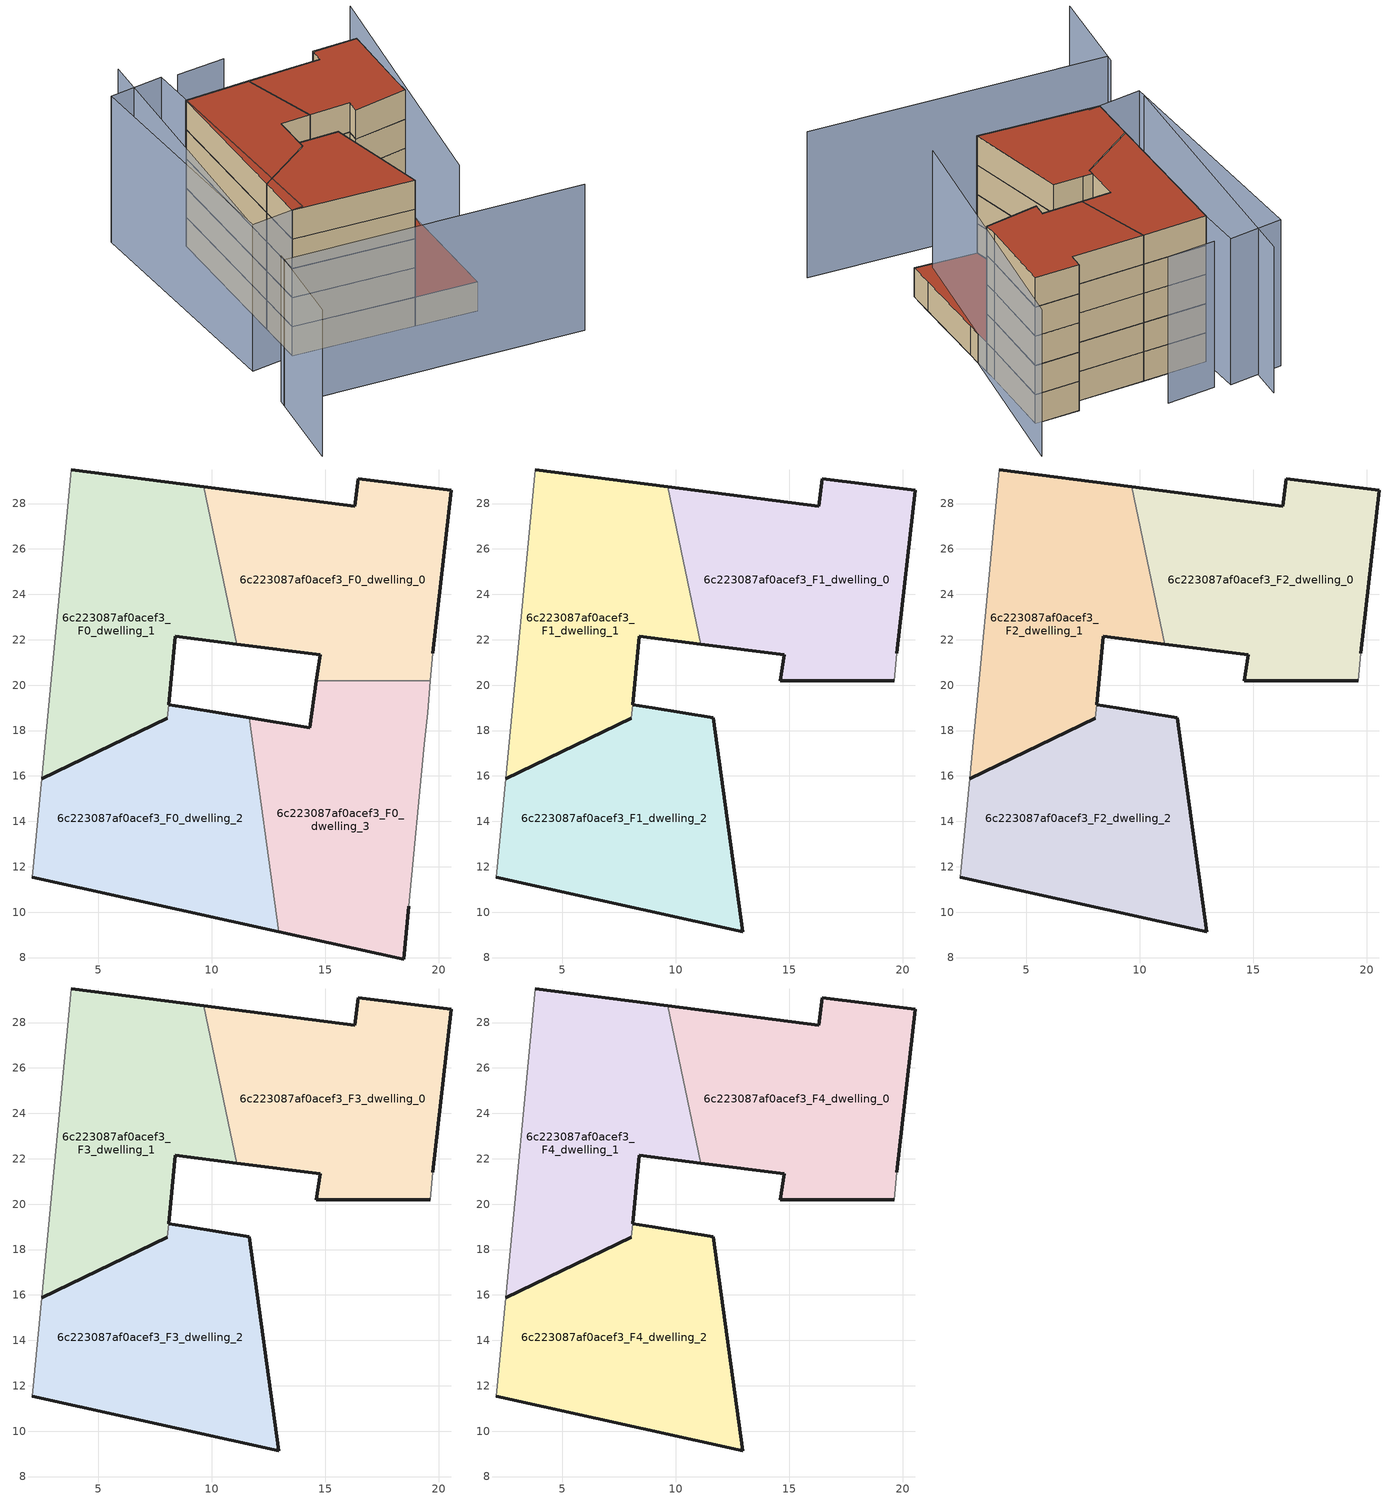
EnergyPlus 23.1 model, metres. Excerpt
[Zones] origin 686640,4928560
6c223087af0acef3_F0_dwelling_0
 floor ground (EU_floor_Construction): 19.64,20.19 19.75,21.41 20.55,28.58 16.47,29.1 16.31,27.89 9.66,28.73 11.1,21.8 14.79,21.34 14.62,20.19 z0
 wall outside (EU_wall_Construction): 14.62,20.19 14.79,21.34 11.1,21.8 / 9.66,28.73 16.31,27.89 16.47,29.1 20.55,28.58 19.75,21.41 z0:3
 wall adiabatic (EU_wall_Construction): 19.75,21.41 19.64,20.19 z0:3
 wall to 6c223087af0acef3_F0_dwelling_3 (EU_wall_Construction): 19.64,20.19 14.62,20.19 z0:3
 wall to 6c223087af0acef3_F0_dwelling_1 (EU_wall_Construction): 11.1,21.8 9.66,28.73 z0:3
6c223087af0acef3_F0_dwelling_1
 floor ground (EU_floor_Construction): 8.06,18.55 8.11,19.14 8.39,22.15 11.1,21.8 9.66,28.73 3.83,29.48 2.53,15.87 8.05,18.55 z0
 wall outside (EU_wall_Construction): 3.83,29.48 9.66,28.73 / 11.1,21.8 8.39,22.15 8.11,19.14 / 8.06,18.55 8.05,18.55 2.53,15.87 z0:3
 wall adiabatic (EU_wall_Construction): 2.53,15.87 3.83,29.48 z0:3
 wall to 6c223087af0acef3_F0_dwelling_2 (EU_wall_Construction): 8.11,19.14 8.05,18.55 z0:3
6c223087af0acef3_F0_dwelling_2
 floor ground (EU_floor_Construction): 12.95,9.15 11.66,18.56 8.98,19 8.11,19.14 8.06,18.55 2.53,15.87 2.11,11.53 z0
 wall outside (EU_wall_Construction): 8.11,19.14 8.98,19 11.66,18.56 / 12.95,9.15 2.11,11.53 / 2.53,15.87 8.06,18.55 z0:3
 wall adiabatic (EU_wall_Construction): 2.11,11.53 2.53,15.87 z0:3
 wall to 6c223087af0acef3_F0_dwelling_3 (EU_wall_Construction): 11.66,18.56 12.95,9.15 z0:3
6c223087af0acef3_F0_dwelling_3
 floor ground (EU_floor_Construction): 18.47,7.94 18.69,10.26 19.37,17.39 19.52,18.77 19.64,20.19 14.62,20.19 14.32,18.13 11.66,18.56 12.95,9.15 z0
 wall outside (EU_wall_Construction): 18.69,10.26 18.47,7.94 12.95,9.15 / 11.66,18.56 14.32,18.13 14.62,20.19 z0:3
 wall adiabatic (EU_wall_Construction): 19.64,20.19 19.52,18.77 19.37,17.39 18.69,10.26 z0:3
 roof outside (EU_roof_Construction): 19.64,20.19 19.52,18.77 19.37,17.39 18.69,10.26 18.47,7.94 12.95,9.15 11.66,18.56 14.32,18.13 14.62,20.19 z3
6c223087af0acef3_F1_dwelling_0
 floor to 6c223087af0acef3_F0_dwelling_0 (EU_floor_Construction): 19.64,20.19 19.75,21.41 20.55,28.58 16.47,29.1 16.31,27.89 9.66,28.73 11.1,21.8 14.79,21.34 14.62,20.19 z3
 wall outside (EU_wall_Construction): 19.64,20.19 14.62,20.19 14.79,21.34 11.1,21.8 / 9.66,28.73 16.31,27.89 16.47,29.1 20.55,28.58 19.75,21.41 z3:6
 wall adiabatic (EU_wall_Construction): 19.75,21.41 19.64,20.19 z3:6
 wall to 6c223087af0acef3_F1_dwelling_1 (EU_wall_Construction): 11.1,21.8 9.66,28.73 z3:6
6c223087af0acef3_F1_dwelling_1
 floor to 6c223087af0acef3_F0_dwelling_1 (EU_floor_Construction): 8.11,19.14 8.39,22.15 11.1,21.8 9.66,28.73 3.83,29.48 2.53,15.87 8.05,18.55 z3
 wall outside (EU_wall_Construction): 3.83,29.48 9.66,28.73 / 11.1,21.8 8.39,22.15 8.11,19.14 / 8.06,18.55 8.05,18.55 2.53,15.87 z3:6
 wall adiabatic (EU_wall_Construction): 2.53,15.87 3.83,29.48 z3:6
 wall to 6c223087af0acef3_F1_dwelling_2 (EU_wall_Construction): 8.11,19.14 8.05,18.55 z3:6
6c223087af0acef3_F1_dwelling_2
 floor to 6c223087af0acef3_F0_dwelling_2 (EU_floor_Construction): 12.95,9.15 11.66,18.56 8.98,19 8.11,19.14 8.05,18.55 2.53,15.87 2.11,11.53 z3
 wall outside (EU_wall_Construction): 8.11,19.14 8.98,19 11.66,18.56 12.95,9.15 2.11,11.53 / 2.53,15.87 8.06,18.55 z3:6
 wall adiabatic (EU_wall_Construction): 2.11,11.53 2.53,15.87 z3:6
6c223087af0acef3_F2_dwelling_0
 floor to 6c223087af0acef3_F1_dwelling_0 (EU_floor_Construction): 19.64,20.19 19.75,21.41 20.55,28.58 16.47,29.1 16.31,27.89 9.66,28.73 11.1,21.8 14.79,21.34 14.62,20.19 z6
 wall outside (EU_wall_Construction): 19.64,20.19 14.62,20.19 14.79,21.34 11.1,21.8 / 9.66,28.73 16.31,27.89 16.47,29.1 20.55,28.58 19.75,21.41 z6:9
 wall adiabatic (EU_wall_Construction): 19.75,21.41 19.64,20.19 z6:9
 wall to 6c223087af0acef3_F2_dwelling_1 (EU_wall_Construction): 11.1,21.8 9.66,28.73 z6:9
6c223087af0acef3_F2_dwelling_1
 floor to 6c223087af0acef3_F1_dwelling_1 (EU_floor_Construction): 8.11,19.14 8.39,22.15 11.1,21.8 9.66,28.73 3.83,29.48 2.53,15.87 8.05,18.55 z6
 wall outside (EU_wall_Construction): 3.83,29.48 9.66,28.73 / 11.1,21.8 8.39,22.15 8.11,19.14 / 8.06,18.55 8.05,18.55 2.53,15.87 z6:9
 wall adiabatic (EU_wall_Construction): 2.53,15.87 3.83,29.48 z6:9
 wall to 6c223087af0acef3_F2_dwelling_2 (EU_wall_Construction): 8.11,19.14 8.05,18.55 z6:9
6c223087af0acef3_F2_dwelling_2
 floor to 6c223087af0acef3_F1_dwelling_2 (EU_floor_Construction): 12.95,9.15 11.66,18.56 8.98,19 8.11,19.14 8.05,18.55 2.53,15.87 2.11,11.53 z6
 wall outside (EU_wall_Construction): 8.11,19.14 8.98,19 11.66,18.56 12.95,9.15 2.11,11.53 / 2.53,15.87 8.06,18.55 z6:9
 wall adiabatic (EU_wall_Construction): 2.11,11.53 2.53,15.87 z6:9
6c223087af0acef3_F3_dwelling_0
 floor to 6c223087af0acef3_F2_dwelling_0 (EU_floor_Construction): 19.64,20.19 19.75,21.41 20.55,28.58 16.47,29.1 16.31,27.89 9.66,28.73 11.1,21.8 14.79,21.34 14.62,20.19 z9
 wall outside (EU_wall_Construction): 19.64,20.19 14.62,20.19 14.79,21.34 11.1,21.8 / 9.66,28.73 16.31,27.89 16.47,29.1 20.55,28.58 19.75,21.41 z9:12
 wall adiabatic (EU_wall_Construction): 19.75,21.41 19.64,20.19 z9:12
 wall to 6c223087af0acef3_F3_dwelling_1 (EU_wall_Construction): 11.1,21.8 9.66,28.73 z9:12
6c223087af0acef3_F3_dwelling_1
 floor to 6c223087af0acef3_F2_dwelling_1 (EU_floor_Construction): 8.11,19.14 8.39,22.15 11.1,21.8 9.66,28.73 3.83,29.48 2.53,15.87 8.05,18.55 z9
 wall outside (EU_wall_Construction): 3.83,29.48 9.66,28.73 / 11.1,21.8 8.39,22.15 8.11,19.14 / 8.06,18.55 8.05,18.55 2.53,15.87 z9:12
 wall adiabatic (EU_wall_Construction): 2.53,15.87 3.83,29.48 z9:12
 wall to 6c223087af0acef3_F3_dwelling_2 (EU_wall_Construction): 8.11,19.14 8.05,18.55 z9:12
6c223087af0acef3_F3_dwelling_2
 floor to 6c223087af0acef3_F2_dwelling_2 (EU_floor_Construction): 12.95,9.15 11.66,18.56 8.98,19 8.11,19.14 8.05,18.55 2.53,15.87 2.11,11.53 z9
 wall outside (EU_wall_Construction): 8.11,19.14 8.98,19 11.66,18.56 12.95,9.15 2.11,11.53 / 2.53,15.87 8.06,18.55 z9:12
 wall adiabatic (EU_wall_Construction): 2.11,11.53 2.53,15.87 z9:12
6c223087af0acef3_F4_dwelling_0
 floor to 6c223087af0acef3_F3_dwelling_0 (EU_floor_Construction): 19.64,20.19 19.75,21.41 20.55,28.58 16.47,29.1 16.31,27.89 9.66,28.73 11.1,21.8 14.79,21.34 14.62,20.19 z12
 wall outside (EU_wall_Construction): 19.64,20.19 14.62,20.19 14.79,21.34 11.1,21.8 / 9.66,28.73 16.31,27.89 16.47,29.1 20.55,28.58 19.75,21.41 z12:15
 wall adiabatic (EU_wall_Construction): 19.75,21.41 19.64,20.19 z12:15
 wall to 6c223087af0acef3_F4_dwelling_1 (EU_wall_Construction): 11.1,21.8 9.66,28.73 z12:15
 roof outside (EU_roof_Construction): 20.55,28.58 19.75,21.41 19.64,20.19 14.62,20.19 14.79,21.34 11.1,21.8 9.66,28.73 16.31,27.89 16.47,29.1 z15
6c223087af0acef3_F4_dwelling_1
 floor to 6c223087af0acef3_F3_dwelling_1 (EU_floor_Construction): 8.11,19.14 8.39,22.15 11.1,21.8 9.66,28.73 3.83,29.48 2.53,15.87 8.05,18.55 z12
 wall outside (EU_wall_Construction): 3.83,29.48 9.66,28.73 / 11.1,21.8 8.39,22.15 8.11,19.14 / 8.06,18.55 8.05,18.55 2.53,15.87 z12:15
 wall adiabatic (EU_wall_Construction): 2.53,15.87 3.83,29.48 z12:15
 wall to 6c223087af0acef3_F4_dwelling_2 (EU_wall_Construction): 8.11,19.14 8.05,18.55 z12:15
 roof outside (EU_roof_Construction): 9.66,28.73 11.1,21.8 8.39,22.15 8.11,19.14 8.06,18.55 8.05,18.55 2.53,15.87 3.83,29.48 z15
6c223087af0acef3_F4_dwelling_2
 floor to 6c223087af0acef3_F3_dwelling_2 (EU_floor_Construction): 12.95,9.15 11.66,18.56 8.98,19 8.11,19.14 8.05,18.55 2.53,15.87 2.11,11.53 z12
 wall outside (EU_wall_Construction): 8.11,19.14 8.98,19 11.66,18.56 12.95,9.15 2.11,11.53 / 2.53,15.87 8.06,18.55 z12:15
 wall adiabatic (EU_wall_Construction): 2.11,11.53 2.53,15.87 z12:15
 roof outside (EU_roof_Construction): 11.66,18.56 12.95,9.15 2.11,11.53 2.53,15.87 8.06,18.55 8.11,19.14 8.98,19 z15
shading: -2.5,6.09 24.19,0.6 / -2.38,6.72 -4,-1.57 / 1.72,36.33 -1.78,12.39 / 9.76,32.48 5.35,32.86 / 17.19,8.8 22.75,32.62 / -1.81,11.68 -0.94,33.51 / -0.94,33.51 3.98,33.31 / 3.98,33.31 3.11,11.49 / 3.11,11.49 -1.81,11.68 z0:15
[Building]
EU S2 Campaign: North Axis=0; Terrain=City; Solar Distribution=FullExterior
[Site:Location]
Bologna: Latitude=44.5; Longitude=11.25; Time Zone=1; Elevation=37
[SizingPeriod:WeatherFileDays]
AnnualSizingPeriod: Begin Month=1; Begin Day of Month=1; End Month=12; End Day of Month=31; Day of Week for Start Day=Monday; Use Weather File Daylight Saving Period=No; Use Weather File Rain and Snow Indicators=No
[MATERIAL]
EU_InternalMass_Material: Roughness=MediumRough; Thickness=0.1; Conductivity=1; Density=1800; Specific Heat=900; Thermal Absorptance=0.9; Solar Absorptance=0.7; Visible Absorptance=0.7
[MATERIAL:NOMASS] Roughness=MediumRough; Thermal Absorptance=0.9; Solar Absorptance=0.7; Visible Absorptance=0.7
Name | Thermal Resistance
EU_wall_NoMass | 0.905828
EU_roof_NoMass | 0.37593
EU_floor_NoMass | 0.67114
[CONSTRUCTION]
EU_wall_Construction: EU_wall_NoMass
EU_roof_Construction: EU_roof_NoMass
EU_floor_Construction: EU_floor_NoMass
EU_InternalMass_Construction: EU_InternalMass_Material
[ZONE] Type=1; Multiplier=1; Ceiling Height=autocalculate; Floor Area=autocalculate; Part of Total Floor Area=Yes
Name | Volume
6c223087af0acef3_F0_dwelling_0 | 223.14
6c223087af0acef3_F1_dwelling_0; 6c223087af0acef3_F2_dwelling_0; 6c223087af0acef3_F3_dwelling_0; 6c223087af0acef3_F4_dwelling_0 | 223.139
6c223087af0acef3_F0_dwelling_1; 6c223087af0acef3_F1_dwelling_1; 6c223087af0acef3_F2_dwelling_1; 6c223087af0acef3_F3_dwelling_1; 6c223087af0acef3_F4_dwelling_1 | 222.376
6c223087af0acef3_F0_dwelling_2 | 223.918
6c223087af0acef3_F1_dwelling_2; 6c223087af0acef3_F2_dwelling_2; 6c223087af0acef3_F3_dwelling_2; 6c223087af0acef3_F4_dwelling_2 | 223.917
6c223087af0acef3_F0_dwelling_3 | 223.159
[INTERNALMASS] Construction=EU_InternalMass_Construction
Name | Zone or ZoneList | Surface Area
6c223087af0acef3_F0_dwelling_0_EU_InternalMass | 6c223087af0acef3_F0_dwelling_0 | 74.3798
6c223087af0acef3_F0_dwelling_1_EU_InternalMass | 6c223087af0acef3_F0_dwelling_1 | 74.1253
6c223087af0acef3_F0_dwelling_2_EU_InternalMass | 6c223087af0acef3_F0_dwelling_2 | 74.6386
6c223087af0acef3_F0_dwelling_3_EU_InternalMass | 6c223087af0acef3_F0_dwelling_3 | 74.3866
6c223087af0acef3_F1_dwelling_0_EU_InternalMass | 6c223087af0acef3_F1_dwelling_0 | 97.3053
6c223087af0acef3_F1_dwelling_1_EU_InternalMass | 6c223087af0acef3_F1_dwelling_1 | 101.049
6c223087af0acef3_F1_dwelling_2_EU_InternalMass | 6c223087af0acef3_F1_dwelling_2 | 99.1751
6c223087af0acef3_F2_dwelling_0_EU_InternalMass | 6c223087af0acef3_F2_dwelling_0 | 97.3053
6c223087af0acef3_F2_dwelling_1_EU_InternalMass | 6c223087af0acef3_F2_dwelling_1 | 101.049
6c223087af0acef3_F2_dwelling_2_EU_InternalMass | 6c223087af0acef3_F2_dwelling_2 | 99.1751
6c223087af0acef3_F3_dwelling_0_EU_InternalMass | 6c223087af0acef3_F3_dwelling_0 | 97.3053
6c223087af0acef3_F3_dwelling_1_EU_InternalMass | 6c223087af0acef3_F3_dwelling_1 | 101.049
6c223087af0acef3_F3_dwelling_2_EU_InternalMass | 6c223087af0acef3_F3_dwelling_2 | 99.1751
6c223087af0acef3_F4_dwelling_0_EU_InternalMass | 6c223087af0acef3_F4_dwelling_0 | 97.3053
6c223087af0acef3_F4_dwelling_1_EU_InternalMass | 6c223087af0acef3_F4_dwelling_1 | 101.049
6c223087af0acef3_F4_dwelling_2_EU_InternalMass | 6c223087af0acef3_F4_dwelling_2 | 99.1751
[OTHEREQUIPMENT] Fuel Type=Electricity; Design Level Calculation Method=Watts/Area; Power per Zone Floor Area=1; Fraction Latent=0; Fraction Radiant=0; Fraction Lost=0; Carbon Dioxide Generation Rate=0; EndUse Subcategory=EU_Step8_InternalGains
Name | Zone or ZoneList or Space or SpaceList | Schedule
EU_Step8_InternalGain_6c223087af0acef3_F0_dwelling_0_f000 | 6c223087af0acef3_F0_dwelling_0 | EU_Step8_GainSchedule_6c223087af0acef3_F0_dwelling_0_f000
EU_Step8_InternalGain_6c223087af0acef3_F0_dwelling_1_f000 | 6c223087af0acef3_F0_dwelling_1 | EU_Step8_GainSchedule_6c223087af0acef3_F0_dwelling_1_f000
EU_Step8_InternalGain_6c223087af0acef3_F0_dwelling_2_f000 | 6c223087af0acef3_F0_dwelling_2 | EU_Step8_GainSchedule_6c223087af0acef3_F0_dwelling_2_f000
EU_Step8_InternalGain_6c223087af0acef3_F0_dwelling_3_f000 | 6c223087af0acef3_F0_dwelling_3 | EU_Step8_GainSchedule_6c223087af0acef3_F0_dwelling_3_f000
EU_Step8_InternalGain_6c223087af0acef3_F1_dwelling_0_f000 | 6c223087af0acef3_F1_dwelling_0 | EU_Step8_GainSchedule_6c223087af0acef3_F1_dwelling_0_f000
EU_Step8_InternalGain_6c223087af0acef3_F1_dwelling_1_f000 | 6c223087af0acef3_F1_dwelling_1 | EU_Step8_GainSchedule_6c223087af0acef3_F1_dwelling_1_f000
EU_Step8_InternalGain_6c223087af0acef3_F1_dwelling_2_f000 | 6c223087af0acef3_F1_dwelling_2 | EU_Step8_GainSchedule_6c223087af0acef3_F1_dwelling_2_f000
EU_Step8_InternalGain_6c223087af0acef3_F2_dwelling_0_f000 | 6c223087af0acef3_F2_dwelling_0 | EU_Step8_GainSchedule_6c223087af0acef3_F2_dwelling_0_f000
EU_Step8_InternalGain_6c223087af0acef3_F2_dwelling_1_f000 | 6c223087af0acef3_F2_dwelling_1 | EU_Step8_GainSchedule_6c223087af0acef3_F2_dwelling_1_f000
EU_Step8_InternalGain_6c223087af0acef3_F2_dwelling_2_f000 | 6c223087af0acef3_F2_dwelling_2 | EU_Step8_GainSchedule_6c223087af0acef3_F2_dwelling_2_f000
EU_Step8_InternalGain_6c223087af0acef3_F3_dwelling_0_f000 | 6c223087af0acef3_F3_dwelling_0 | EU_Step8_GainSchedule_6c223087af0acef3_F3_dwelling_0_f000
EU_Step8_InternalGain_6c223087af0acef3_F3_dwelling_1_f000 | 6c223087af0acef3_F3_dwelling_1 | EU_Step8_GainSchedule_6c223087af0acef3_F3_dwelling_1_f000
EU_Step8_InternalGain_6c223087af0acef3_F3_dwelling_2_f000 | 6c223087af0acef3_F3_dwelling_2 | EU_Step8_GainSchedule_6c223087af0acef3_F3_dwelling_2_f000
EU_Step8_InternalGain_6c223087af0acef3_F4_dwelling_0_f000 | 6c223087af0acef3_F4_dwelling_0 | EU_Step8_GainSchedule_6c223087af0acef3_F4_dwelling_0_f000
EU_Step8_InternalGain_6c223087af0acef3_F4_dwelling_1_f000 | 6c223087af0acef3_F4_dwelling_1 | EU_Step8_GainSchedule_6c223087af0acef3_F4_dwelling_1_f000
EU_Step8_InternalGain_6c223087af0acef3_F4_dwelling_2_f000 | 6c223087af0acef3_F4_dwelling_2 | EU_Step8_GainSchedule_6c223087af0acef3_F4_dwelling_2_f000
[ZONEVENTILATION:DESIGNFLOWRATE] Schedule=EU_AlwaysOn; Design Flow Rate Calculation Method=AirChanges/Hour; Air Changes per Hour=0.73129; Ventilation Type=Natural; Fan Pressure Rise=0; Fan Total Efficiency=1; Constant Term Coefficient=1; Temperature Term Coefficient=0; Velocity Term Coefficient=0; Velocity Squared Term Coefficient=0; Minimum Indoor Temperature=-100; Maximum Indoor Temperature=100; Delta Temperature=-100; Minimum Outdoor Temperature=-100; Maximum Outdoor Temperature=100; Maximum Wind Speed=40
Name | Zone or ZoneList or Space or SpaceList
EU_ConstantAir_6c223087af0acef3_F0_dwelling_0 | 6c223087af0acef3_F0_dwelling_0
EU_ConstantAir_6c223087af0acef3_F0_dwelling_1 | 6c223087af0acef3_F0_dwelling_1
EU_ConstantAir_6c223087af0acef3_F0_dwelling_2 | 6c223087af0acef3_F0_dwelling_2
EU_ConstantAir_6c223087af0acef3_F0_dwelling_3 | 6c223087af0acef3_F0_dwelling_3
EU_ConstantAir_6c223087af0acef3_F1_dwelling_0 | 6c223087af0acef3_F1_dwelling_0
EU_ConstantAir_6c223087af0acef3_F1_dwelling_1 | 6c223087af0acef3_F1_dwelling_1
EU_ConstantAir_6c223087af0acef3_F1_dwelling_2 | 6c223087af0acef3_F1_dwelling_2
EU_ConstantAir_6c223087af0acef3_F2_dwelling_0 | 6c223087af0acef3_F2_dwelling_0
EU_ConstantAir_6c223087af0acef3_F2_dwelling_1 | 6c223087af0acef3_F2_dwelling_1
EU_ConstantAir_6c223087af0acef3_F2_dwelling_2 | 6c223087af0acef3_F2_dwelling_2
EU_ConstantAir_6c223087af0acef3_F3_dwelling_0 | 6c223087af0acef3_F3_dwelling_0
EU_ConstantAir_6c223087af0acef3_F3_dwelling_1 | 6c223087af0acef3_F3_dwelling_1
EU_ConstantAir_6c223087af0acef3_F3_dwelling_2 | 6c223087af0acef3_F3_dwelling_2
EU_ConstantAir_6c223087af0acef3_F4_dwelling_0 | 6c223087af0acef3_F4_dwelling_0
EU_ConstantAir_6c223087af0acef3_F4_dwelling_1 | 6c223087af0acef3_F4_dwelling_1
EU_ConstantAir_6c223087af0acef3_F4_dwelling_2 | 6c223087af0acef3_F4_dwelling_2
[HVACTEMPLATE:THERMOSTAT] Constant Heating Setpoint=20; Constant Cooling Setpoint=50
EU_HeatOnly_6c223087af0acef3_F0_dwelling_0; EU_HeatOnly_6c223087af0acef3_F0_dwelling_1; EU_HeatOnly_6c223087af0acef3_F0_dwelling_2; EU_HeatOnly_6c223087af0acef3_F0_dwelling_3; EU_HeatOnly_6c223087af0acef3_F1_dwelling_0; EU_HeatOnly_6c223087af0acef3_F1_dwelling_1; EU_HeatOnly_6c223087af0acef3_F1_dwelling_2; EU_HeatOnly_6c223087af0acef3_F2_dwelling_0; EU_HeatOnly_6c223087af0acef3_F2_dwelling_1; EU_HeatOnly_6c223087af0acef3_F2_dwelling_2; EU_HeatOnly_6c223087af0acef3_F3_dwelling_0; EU_HeatOnly_6c223087af0acef3_F3_dwelling_1; EU_HeatOnly_6c223087af0acef3_F3_dwelling_2; EU_HeatOnly_6c223087af0acef3_F4_dwelling_0; EU_HeatOnly_6c223087af0acef3_F4_dwelling_1; EU_HeatOnly_6c223087af0acef3_F4_dwelling_2
[HVACTEMPLATE:ZONE:IDEALLOADSAIRSYSTEM] System Availability Schedule=EU_AlwaysOn; Maximum Heating Supply Air Temperature=50; Minimum Cooling Supply Air Temperature=13; Maximum Heating Supply Air Humidity Ratio=0.0156; Minimum Cooling Supply Air Humidity Ratio=0.0077; Heating Limit=NoLimit; Cooling Limit=NoLimit; Heating Availability Schedule=EU_AlwaysOn; Cooling Availability Schedule=EU_CoolingOff; Dehumidification Control Type=ConstantSensibleHeatRatio; Cooling Sensible Heat Ratio=0.7; Dehumidification Setpoint=60; Humidification Control Type=None; Humidification Setpoint=30; Outdoor Air Method=None; Outdoor Air Flow Rate per Person=0.00944; Outdoor Air Flow Rate per Zone Floor Area=0; Outdoor Air Flow Rate per Zone=0; Demand Controlled Ventilation Type=None; Outdoor Air Economizer Type=NoEconomizer; Heat Recovery Type=None; Sensible Heat Recovery Effectiveness=0.7; Latent Heat Recovery Effectiveness=0.65
Name | Template Thermostat
6c223087af0acef3_F0_dwelling_0 | EU_HeatOnly_6c223087af0acef3_F0_dwelling_0
6c223087af0acef3_F0_dwelling_1 | EU_HeatOnly_6c223087af0acef3_F0_dwelling_1
6c223087af0acef3_F0_dwelling_2 | EU_HeatOnly_6c223087af0acef3_F0_dwelling_2
6c223087af0acef3_F0_dwelling_3 | EU_HeatOnly_6c223087af0acef3_F0_dwelling_3
6c223087af0acef3_F1_dwelling_0 | EU_HeatOnly_6c223087af0acef3_F1_dwelling_0
6c223087af0acef3_F1_dwelling_1 | EU_HeatOnly_6c223087af0acef3_F1_dwelling_1
6c223087af0acef3_F1_dwelling_2 | EU_HeatOnly_6c223087af0acef3_F1_dwelling_2
6c223087af0acef3_F2_dwelling_0 | EU_HeatOnly_6c223087af0acef3_F2_dwelling_0
6c223087af0acef3_F2_dwelling_1 | EU_HeatOnly_6c223087af0acef3_F2_dwelling_1
6c223087af0acef3_F2_dwelling_2 | EU_HeatOnly_6c223087af0acef3_F2_dwelling_2
6c223087af0acef3_F3_dwelling_0 | EU_HeatOnly_6c223087af0acef3_F3_dwelling_0
6c223087af0acef3_F3_dwelling_1 | EU_HeatOnly_6c223087af0acef3_F3_dwelling_1
6c223087af0acef3_F3_dwelling_2 | EU_HeatOnly_6c223087af0acef3_F3_dwelling_2
6c223087af0acef3_F4_dwelling_0 | EU_HeatOnly_6c223087af0acef3_F4_dwelling_0
6c223087af0acef3_F4_dwelling_1 | EU_HeatOnly_6c223087af0acef3_F4_dwelling_1
6c223087af0acef3_F4_dwelling_2 | EU_HeatOnly_6c223087af0acef3_F4_dwelling_2
[SIZING:ZONE] Zone Cooling Design Supply Air Temperature Input Method=SupplyAirTemperature; Zone Cooling Design Supply Air Temperature=13; Zone Heating Design Supply Air Temperature Input Method=SupplyAirTemperature; Zone Heating Design Supply Air Temperature=50; Zone Cooling Design Supply Air Humidity Ratio=0.008; Zone Heating Design Supply Air Humidity Ratio=0.008; Cooling Design Air Flow Method=DesignDay; Cooling Design Air Flow Rate=0; Cooling Minimum Air Flow per Zone Floor Area=0.000762; Cooling Minimum Air Flow=0; Cooling Minimum Air Flow Fraction=0.2; Heating Design Air Flow Method=DesignDay; Heating Design Air Flow Rate=0; Heating Maximum Air Flow per Zone Floor Area=0.002032; Heating Maximum Air Flow=0.141576; Heating Maximum Air Flow Fraction=0.3; Account for Dedicated Outdoor Air System=No; Dedicated Outdoor Air System Control Strategy=NeutralSupplyAir; Dedicated Outdoor Air Low Setpoint Temperature for Design=autosize; Dedicated Outdoor Air High Setpoint Temperature for Design=autosize; Zone Load Sizing Method=Sensible Load Only No Latent Load; Zone Latent Cooling Design Supply Air Humidity Ratio Input Method=HumidityRatioDifference; Zone Cooling Design Supply Air Humidity Ratio Difference=0.005; Zone Latent Heating Design Supply Air Humidity Ratio Input Method=HumidityRatioDifference; Zone Humidification Design Supply Air Humidity Ratio Difference=0.005
6c223087af0acef3_F0_dwelling_0; 6c223087af0acef3_F0_dwelling_1; 6c223087af0acef3_F0_dwelling_2; 6c223087af0acef3_F0_dwelling_3; 6c223087af0acef3_F1_dwelling_0; 6c223087af0acef3_F1_dwelling_1; 6c223087af0acef3_F1_dwelling_2; 6c223087af0acef3_F2_dwelling_0; 6c223087af0acef3_F2_dwelling_1; 6c223087af0acef3_F2_dwelling_2; 6c223087af0acef3_F3_dwelling_0; 6c223087af0acef3_F3_dwelling_1; 6c223087af0acef3_F3_dwelling_2; 6c223087af0acef3_F4_dwelling_0; 6c223087af0acef3_F4_dwelling_1; 6c223087af0acef3_F4_dwelling_2
[SCHEDULE:CONSTANT]
Name | Hourly Value
EU_AlwaysOn | 1
EU_CoolingOff | 0
[SCHEDULE:FILE] Column Number=1; Rows to Skip at Top=0; Number of Hours of Data=8760; Column Separator=Comma; Interpolate to Timestep=No; Minutes per Item=60; Adjust Schedule for Daylight Savings=Yes
Name | File
EU_Step8_GainSchedule_6c223087af0acef3_F0_dwelling_0_f000 | ../../schedules/6c223087af0acef3/6c223087af0acef3_F0_dwelling_0_f000_gain.csv
EU_Step8_GainSchedule_6c223087af0acef3_F0_dwelling_1_f000 | ../../schedules/6c223087af0acef3/6c223087af0acef3_F0_dwelling_1_f000_gain.csv
EU_Step8_GainSchedule_6c223087af0acef3_F0_dwelling_2_f000 | ../../schedules/6c223087af0acef3/6c223087af0acef3_F0_dwelling_2_f000_gain.csv
EU_Step8_GainSchedule_6c223087af0acef3_F0_dwelling_3_f000 | ../../schedules/6c223087af0acef3/6c223087af0acef3_F0_dwelling_3_f000_gain.csv
EU_Step8_GainSchedule_6c223087af0acef3_F1_dwelling_0_f000 | ../../schedules/6c223087af0acef3/6c223087af0acef3_F1_dwelling_0_f000_gain.csv
EU_Step8_GainSchedule_6c223087af0acef3_F1_dwelling_1_f000 | ../../schedules/6c223087af0acef3/6c223087af0acef3_F1_dwelling_1_f000_gain.csv
EU_Step8_GainSchedule_6c223087af0acef3_F1_dwelling_2_f000 | ../../schedules/6c223087af0acef3/6c223087af0acef3_F1_dwelling_2_f000_gain.csv
EU_Step8_GainSchedule_6c223087af0acef3_F2_dwelling_0_f000 | ../../schedules/6c223087af0acef3/6c223087af0acef3_F2_dwelling_0_f000_gain.csv
EU_Step8_GainSchedule_6c223087af0acef3_F2_dwelling_1_f000 | ../../schedules/6c223087af0acef3/6c223087af0acef3_F2_dwelling_1_f000_gain.csv
EU_Step8_GainSchedule_6c223087af0acef3_F2_dwelling_2_f000 | ../../schedules/6c223087af0acef3/6c223087af0acef3_F2_dwelling_2_f000_gain.csv
EU_Step8_GainSchedule_6c223087af0acef3_F3_dwelling_0_f000 | ../../schedules/6c223087af0acef3/6c223087af0acef3_F3_dwelling_0_f000_gain.csv
EU_Step8_GainSchedule_6c223087af0acef3_F3_dwelling_1_f000 | ../../schedules/6c223087af0acef3/6c223087af0acef3_F3_dwelling_1_f000_gain.csv
EU_Step8_GainSchedule_6c223087af0acef3_F3_dwelling_2_f000 | ../../schedules/6c223087af0acef3/6c223087af0acef3_F3_dwelling_2_f000_gain.csv
EU_Step8_GainSchedule_6c223087af0acef3_F4_dwelling_0_f000 | ../../schedules/6c223087af0acef3/6c223087af0acef3_F4_dwelling_0_f000_gain.csv
EU_Step8_GainSchedule_6c223087af0acef3_F4_dwelling_1_f000 | ../../schedules/6c223087af0acef3/6c223087af0acef3_F4_dwelling_1_f000_gain.csv
EU_Step8_GainSchedule_6c223087af0acef3_F4_dwelling_2_f000 | ../../schedules/6c223087af0acef3/6c223087af0acef3_F4_dwelling_2_f000_gain.csv
